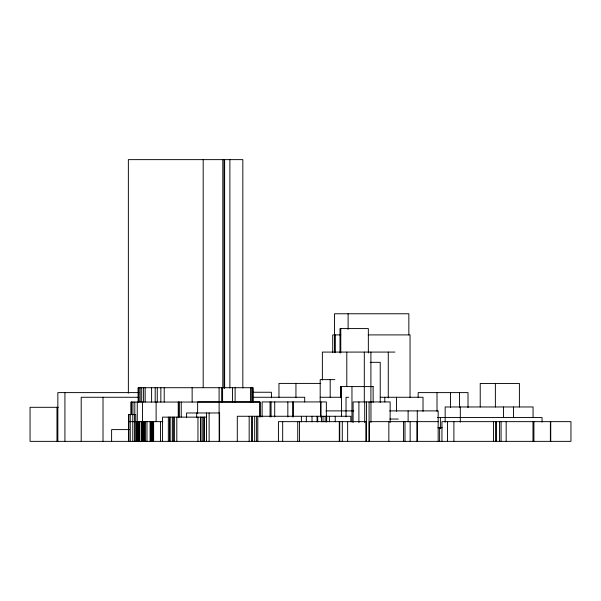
<?xml version="1.0" encoding="UTF-8"?>
<svg xmlns="http://www.w3.org/2000/svg" width="601" height="601" viewBox="0 0 601 601"><rect width="100%" height="100%" fill="white"/><g stroke="black" fill="none" stroke-linecap="round" stroke-linejoin="round"><path stroke-width="0.9" d="M340.857 334.907L332.714 334.907L332.714 352.644M368.24 334.907L410.047 334.907L410.047 397.471M394.91 352.081L322.369 352.081L322.369 379.99M370.186 362.328L380.23 362.328L380.23 402.482M334.877 379.629L320.19 379.629L320.19 401.949M320.761 383.415L278.962 383.415L278.962 397.434M340.797 386.608L340.797 397.817L340.79 386.563L373.168 386.608M252.322 392.25L271.419 392.25L271.419 397.809M138.906 392.611L57.854 392.611L57.854 441.359M138.748 397.269L81.195 397.269L81.195 441.359M252.908 397.269L304.692 397.269L304.692 401.964M320.19 397.269L341.421 397.269M348.7 397.269L346.033 397.269L346.033 416.906M380.313 397.269L423.021 397.269L423.021 411.339M58.342 407.305L30.05 407.305L30.05 441.359L570.95 441.359L570.95 421.647L441.945 421.647L441.945 441.359M326.005 410.889L353.809 410.889M389.688 410.889L438.174 410.889L438.159 441.359M206.526 417.132L162.555 417.132L162.555 441.359M437.423 417.552L542.049 417.552L542.049 422.135M389.861 419.055L398.29 419.055M128.652 421.654L162.818 421.647M438.159 421.647L369.277 421.647L369.277 441.359M437.791 427.739L442.276 427.739M129.365 429.602L111.606 429.602L111.606 441.359M368.353 352.952L368.345 328.582L340.001 328.574L340.008 352.892M340.775 328.574L340.782 352.907M550.734 421.647L550.734 441.359M550.381 421.647L550.381 441.359M533.921 421.647L533.921 441.359M533.057 417.552L533.057 406.967L445.161 406.967L445.161 422.135M532.982 421.647L532.982 441.359M519.399 406.967L519.399 383.453L480.222 383.453L480.222 406.967M513.532 406.967L513.532 417.552M506.17 421.647L506.17 441.359M503.48 406.967L503.48 417.552M501.069 421.647L501.069 441.359M499.566 421.647L499.566 441.359M496.065 421.647L496.065 441.359M495.968 421.647L495.968 441.359M495.374 383.453L495.374 406.967M493.556 421.647L493.556 441.359M468.014 407.613L468.014 392.611L418.161 392.611L418.161 397.299M460.313 406.967L460.313 422.135M459.502 392.611L459.502 407.613M453.89 421.647L453.89 441.359M450.48 392.611L450.48 407.613M447.55 421.647L447.55 441.359M440.398 417.552L440.398 428.543M439.616 427.739L439.616 441.359M437.01 392.611L437.01 411.362M417.522 421.647L417.522 441.359M417.274 410.889L417.274 421.97M416.861 421.647L416.861 441.359M410.145 421.647L410.145 441.359M408.845 334.907L408.845 313.76L334.509 313.76L334.509 352.644M408.117 410.889L408.117 421.97M404.991 421.647L404.991 441.359M403.564 421.647L403.564 441.359M396.532 397.269L396.532 411.302M390.139 422.586L390.139 401.934L353.11 401.934L353.11 422.586M388.839 421.647L388.839 441.359M388.269 352.081L388.269 398.005M384.798 397.269L384.798 401.949M373.101 386.608L373.168 402.482M370.967 401.934L370.967 422.586M370.907 352.081L370.907 402.309M369.082 401.934L369.082 441.359M366.55 401.934L366.55 441.359M365.851 441.359L365.851 421.647L278.436 421.647L278.436 441.359M364.717 401.934L364.717 422.586M364.304 352.081L364.304 402.302M358.902 401.934L358.902 422.586M351.961 386.608L351.961 421.97M350.826 421.842L350.826 416.268L237.297 416.268L237.297 441.359M348.107 313.76L348.107 329.386M347.656 421.647L347.656 441.359M346.792 352.081L346.792 386.496M342.285 421.647L342.285 441.359M341.481 386.608L341.481 416.433M339.73 421.647L339.73 441.359M339.295 421.647L339.295 441.359M335.328 334.907L335.328 352.644M335.23 416.268L335.23 421.842M330.189 379.629L330.189 397.269M329.401 416.268L329.401 421.842M326.681 416.268L326.681 421.842M326.516 416.268L326.516 421.842M326.358 416.951L326.358 401.934L262.119 401.934L262.119 416.951M325.171 416.268L325.171 421.842M323.015 416.268L323.015 421.842M321.482 416.268L321.482 421.842M320.926 401.934L320.926 416.951M320.671 401.934L320.671 416.951M317.689 416.268L317.719 421.842M317.058 416.268L317.058 421.842M312.009 416.268L312.009 421.842M306.33 416.268L306.33 421.842M301.401 416.268L301.401 421.842M299.516 421.647L299.516 441.359M297.743 421.647L297.743 441.359M295.94 383.415L295.94 397.434M293.175 401.934L293.175 416.951M292.867 401.934L292.867 416.951M287.841 401.934L287.841 416.951M282.673 421.647L282.673 441.359M274.71 401.934L274.71 416.951M271.059 401.934L271.059 416.951M270.067 401.934L270.067 416.951M260.09 416.989L260.09 402.046L131.071 402.046L131.071 414.592M259.902 416.951L259.902 401.934L197.631 401.934L197.631 413.195M257.806 416.268L257.806 441.359M256.612 416.268L256.612 441.359M254.681 416.268L254.681 441.359M252.983 402.046L252.983 387.713L138.065 387.713L138.162 402.046M252.848 387.713L252.848 402.046M252.187 416.268L252.187 441.359M251.819 416.268L251.819 441.359M251.699 387.713L251.699 402.046M250.482 387.713L250.482 402.046M249.167 416.268L249.167 441.359M242.834 388.006L242.834 159.633L128.359 159.633L128.359 393.159M235.111 387.713L235.111 402.046M232.534 387.713L232.534 402.046M229.882 159.633L229.882 388.006M224.631 159.633L224.631 388.006M224.481 159.633L224.481 388.006M224.038 159.633L224.038 388.006M222.813 159.633L222.813 388.006M222.588 387.713L222.588 402.046M221.671 387.713L221.671 402.046M219.598 441.359L219.598 412.977L186.58 412.977L186.58 417.552M219.087 387.713L219.177 441.359M209.125 412.977L209.125 441.359M206.526 412.977L206.526 441.359M204.543 417.132L204.543 441.359M203.904 417.132L203.904 441.359M203.191 159.633L203.191 387.532M202.807 417.132L202.807 441.359M201.019 417.132L201.012 441.359M200.494 417.132L200.494 441.359M197.962 417.132L197.962 441.359M196.685 412.977L196.685 417.552M192.14 387.713L192.14 402.046M181.232 402.046L181.232 416.989M179.038 402.046L179.038 416.989M178.91 402.046L178.91 416.989M178.234 402.046L178.234 416.989M176.807 417.132L176.807 441.359M174.403 417.132L174.403 441.359M173.358 417.132L173.358 441.359M172.299 417.132L172.299 441.359M170.203 417.132L170.203 441.359M169.444 417.132L169.444 441.359M168.34 417.132L168.34 441.359M164.216 387.713L164.216 402.046M160.85 387.713L160.85 402.046M160.527 421.647L160.527 441.359M157.259 387.713L157.259 402.046M156.117 402.046L156.117 421.654M155.193 387.713L155.193 402.046M153.616 421.647L153.616 441.359M153.022 421.654L153.022 441.367M152.834 421.654L152.834 441.367M152.594 421.654L152.594 441.367M152.136 421.654L152.136 441.367M151.85 421.654L151.85 441.367M151.602 387.713L151.602 402.046M150.738 421.654L150.738 441.367M150.085 421.654L150.1 441.367M146.975 421.654L146.975 441.367M145.412 421.654L145.412 441.367M145.164 387.713L145.164 402.046M144.225 421.654L144.225 441.367M144.187 421.654L144.187 441.367M143.872 421.654L143.872 441.367M143.601 387.713L143.601 402.046M143.579 421.654L143.579 441.367M142.572 421.654L142.572 441.367M142.482 402.046L142.482 421.654M142.016 421.654L142.016 441.367M141.828 421.654L141.828 441.367M141.701 387.713L141.701 402.046M141.581 421.654L141.596 441.367M141.175 421.654L141.175 441.367M140.146 387.713L140.146 402.046M139.394 421.654L139.394 441.367M139.079 421.654L139.071 441.367M138.929 387.713L138.929 402.046M138.899 421.654L138.899 441.367M138.425 387.713L138.425 402.046M137.779 421.654L137.779 441.367M137.261 402.046L137.261 421.654M137.111 421.654L137.111 441.367M136.84 421.654L136.84 441.367M136.682 421.654L136.682 441.367M135.721 441.367L135.721 414.592L128.652 414.592L128.652 441.367M134.812 402.046L134.812 414.592M134.564 414.592L134.564 441.367M132.934 402.046L132.934 414.592M132.783 414.592L132.783 441.367M131.611 402.046L131.611 414.592M131.213 402.046L131.213 414.592M130.244 414.592L130.244 441.367M128.719 414.592L128.719 441.367M103.019 397.269L103.019 441.359M64.923 392.611L64.923 441.359M56.975 407.305L56.975 441.359"/></g></svg>
